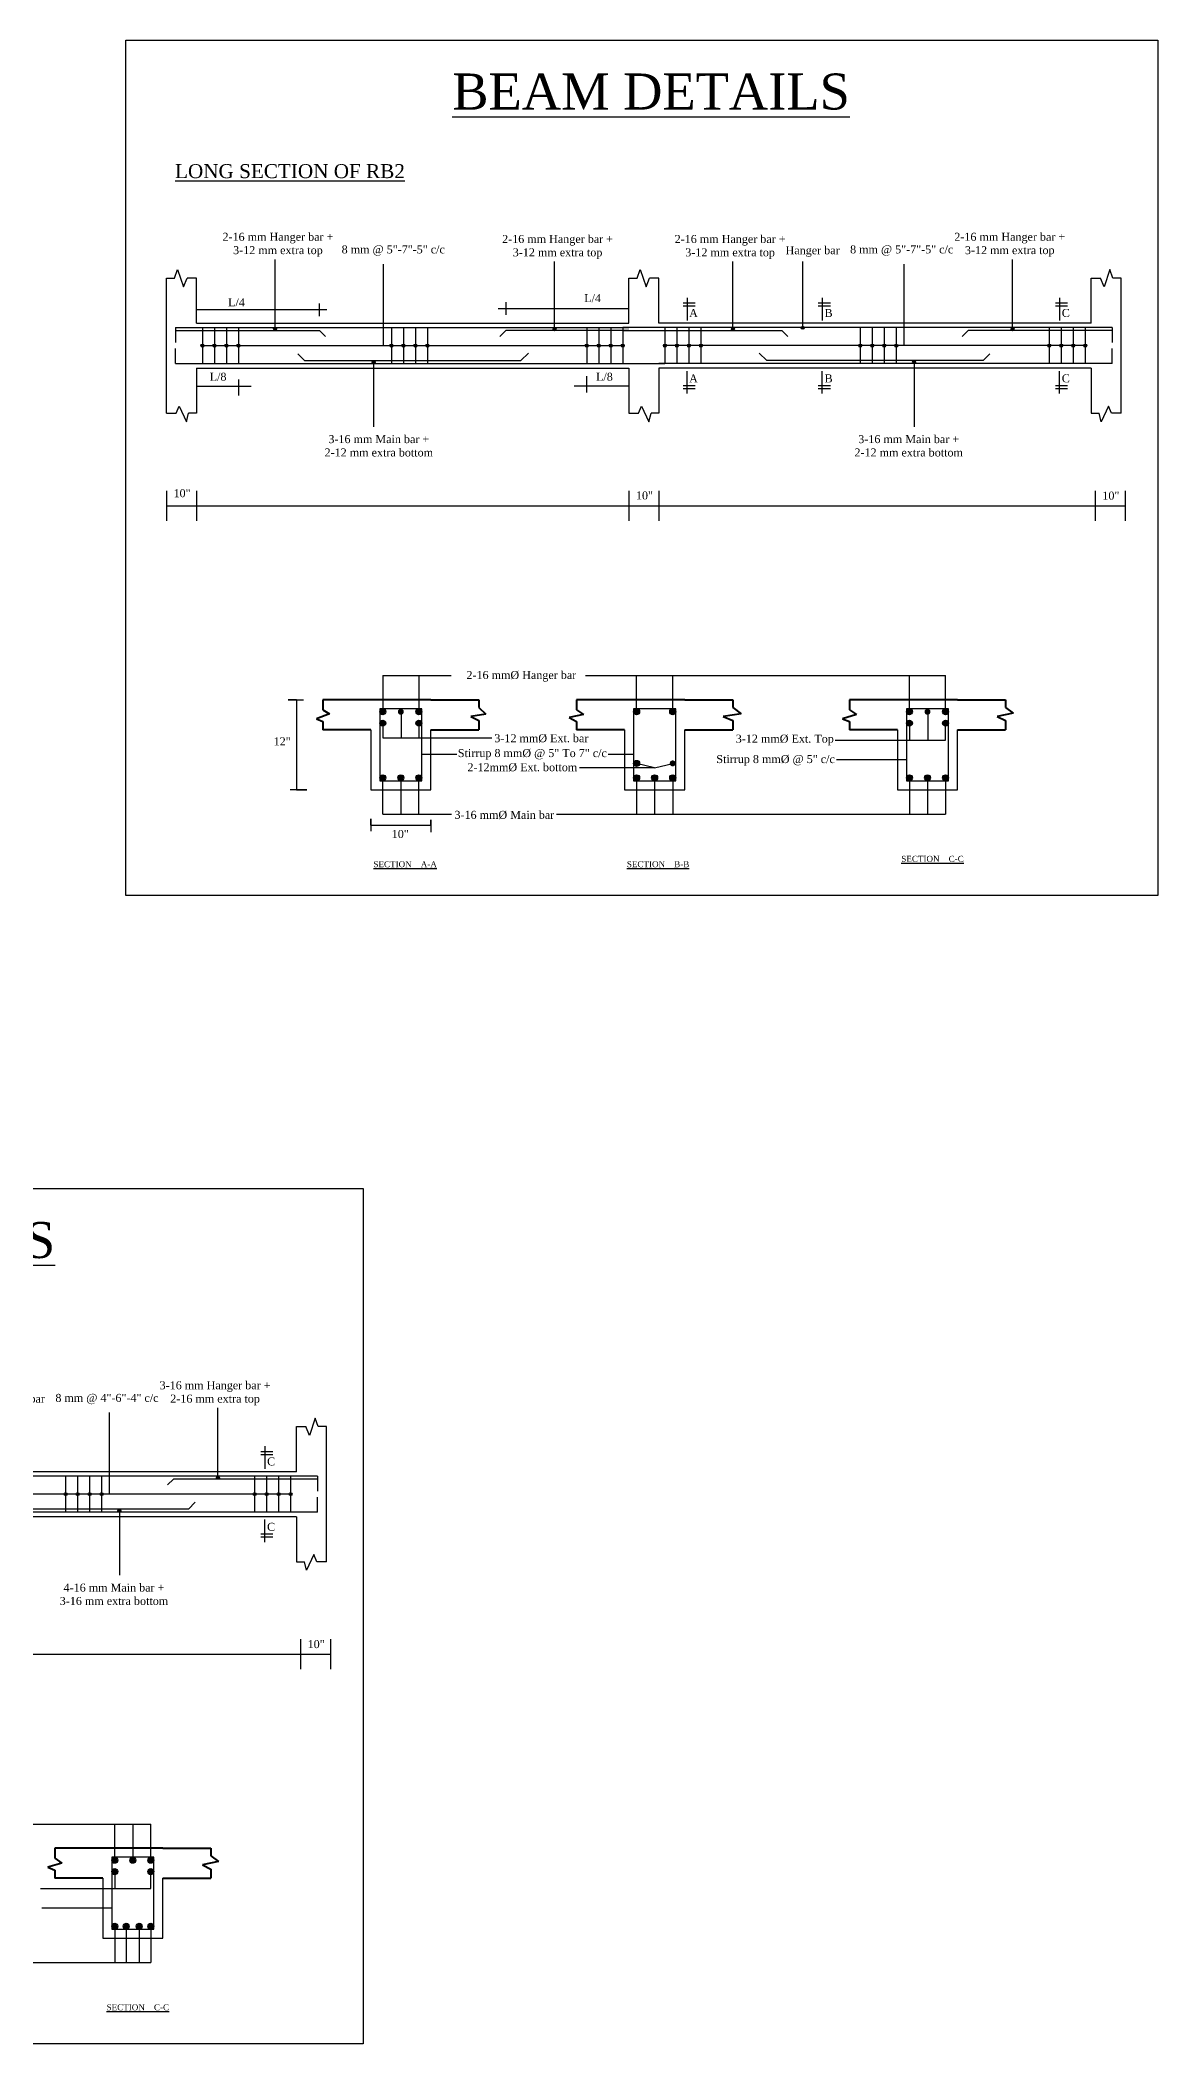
# Model space of a CAD drawing. Header units: inches. Extents: x -5597760 to 21122418, y -37133 to 23298423.
# Drawn here: x 7587 to 8145, y -22471 to -21470 of the extents above; entities that cross this region are included whole.
import ezdxf

# ---------------------------------------------------------------- set-up
doc = ezdxf.new("R2010")
doc.units = ezdxf.units.IN
doc.header["$MEASUREMENT"] = 0
doc.styles.add('RS6', font='times.ttf')
doc.styles.get("Standard").update_dxf_attribs({"font": 'times.ttf', "height": 8})

msp = doc.modelspace()

# ---------------------------------------------------------------- hatches: boundary and pattern name
h = msp.add_hatch(color=256)
h.dxf.hatch_style = 1
h.paths.add_polyline_path([(7668.4, -21622.6, 1), (7666.9, -21622.6, 1)])
h = msp.add_hatch(color=256)
h.dxf.hatch_style = 1
h.paths.add_polyline_path([(7674.4, -21622.6, 1), (7672.9, -21622.6, 1)])
h = msp.add_hatch(color=256)
h.dxf.hatch_style = 1
h.paths.add_polyline_path([(7680.4, -21622.6, 1), (7678.9, -21622.6, 1)])
h = msp.add_hatch(color=256)
h.dxf.hatch_style = 1
h.paths.add_polyline_path([(7686.4, -21622.6, 1), (7684.9, -21622.6, 1)])
h = msp.add_hatch(color=256)
h.dxf.hatch_style = 1
h.paths.add_polyline_path([(7704.7, -21614.3, 1), (7703.2, -21614.3, 1)])
h = msp.add_hatch(color=256)
h.dxf.hatch_style = 1
h.paths.add_polyline_path([(7762.8, -21622.6, 1), (7761.3, -21622.6, 1)])
h = msp.add_hatch(color=256)
h.dxf.hatch_style = 1
h.paths.add_polyline_path([(7768.8, -21622.6, 1), (7767.3, -21622.6, 1)])
h = msp.add_hatch(color=256)
h.dxf.hatch_style = 1
h.paths.add_polyline_path([(7774.8, -21622.6, 1), (7773.3, -21622.6, 1)])
h = msp.add_hatch(color=256)
h.dxf.hatch_style = 1
h.paths.add_polyline_path([(7780.8, -21622.6, 1), (7779.3, -21622.6, 1)])
h = msp.add_hatch(color=256)
h.dxf.hatch_style = 1
h.paths.add_polyline_path([(7844.4, -21614.4, 1), (7842.9, -21614.4, 1)])
h = msp.add_hatch(color=256)
h.dxf.hatch_style = 1
h.paths.add_polyline_path([(7860.4, -21622.6, 1), (7858.9, -21622.6, 1)])
h = msp.add_hatch(color=256)
h.dxf.hatch_style = 1
h.paths.add_polyline_path([(7866.4, -21622.6, 1), (7864.9, -21622.6, 1)])
h = msp.add_hatch(color=256)
h.dxf.hatch_style = 1
h.paths.add_polyline_path([(7872.4, -21622.6, 1), (7870.9, -21622.6, 1)])
h = msp.add_hatch(color=256)
h.dxf.hatch_style = 1
h.paths.add_polyline_path([(7878.4, -21622.6, 1), (7876.9, -21622.6, 1)])
h = msp.add_hatch(color=256)
h.dxf.hatch_style = 1
h.paths.add_polyline_path([(7899.4, -21622.6, 1), (7897.9, -21622.6, 1)])
h = msp.add_hatch(color=256)
h.dxf.hatch_style = 1
h.paths.add_polyline_path([(7905.4, -21622.6, 1), (7903.9, -21622.6, 1)])
h = msp.add_hatch(color=256)
h.dxf.hatch_style = 1
h.paths.add_polyline_path([(7911.4, -21622.6, 1), (7909.9, -21622.6, 1)])
h = msp.add_hatch(color=256)
h.dxf.hatch_style = 1
h.paths.add_polyline_path([(7917.4, -21622.6, 1), (7915.9, -21622.6, 1)])
h = msp.add_hatch(color=256)
h.dxf.hatch_style = 1
h.paths.add_polyline_path([(7933.5, -21614.4, 1), (7932, -21614.4, 1)])
h = msp.add_hatch(color=256)
h.dxf.hatch_style = 1
h.paths.add_polyline_path([(7968.3, -21613.7, 1), (7966.8, -21613.7, 1)])
h = msp.add_hatch(color=256)
h.dxf.hatch_style = 1
h.paths.add_polyline_path([(7997, -21622.6, 1), (7995.5, -21622.6, 1)])
h = msp.add_hatch(color=256)
h.dxf.hatch_style = 1
h.paths.add_polyline_path([(8003, -21622.6, 1), (8001.5, -21622.6, 1)])
h = msp.add_hatch(color=256)
h.dxf.hatch_style = 1
h.paths.add_polyline_path([(8009, -21622.6, 1), (8007.5, -21622.6, 1)])
h = msp.add_hatch(color=256)
h.dxf.hatch_style = 1
h.paths.add_polyline_path([(8015, -21622.6, 1), (8013.5, -21622.6, 1)])
h = msp.add_hatch(color=256)
h.dxf.hatch_style = 1
h.paths.add_polyline_path([(8073.1, -21614.4, 1), (8071.6, -21614.4, 1)])
h = msp.add_hatch(color=256)
h.dxf.hatch_style = 1
h.paths.add_polyline_path([(8091.4, -21622.6, 1), (8089.9, -21622.6, 1)])
h = msp.add_hatch(color=256)
h.dxf.hatch_style = 1
h.paths.add_polyline_path([(8097.4, -21622.6, 1), (8095.9, -21622.6, 1)])
h = msp.add_hatch(color=256)
h.dxf.hatch_style = 1
h.paths.add_polyline_path([(8103.4, -21622.6, 1), (8101.9, -21622.6, 1)])
h = msp.add_hatch(color=256)
h.dxf.hatch_style = 1
h.paths.add_polyline_path([(8109.4, -21622.6, 1), (8107.9, -21622.6, 1)])
h = msp.add_hatch(color=256)
h.dxf.hatch_style = 1
h.paths.add_polyline_path([(7753.9, -21630.9, 1), (7752.4, -21630.9, 1)])
h = msp.add_hatch(color=256)
h.dxf.hatch_style = 1
h.paths.add_polyline_path([(8023.9, -21630.9, 1), (8022.4, -21630.9, 1)])
h = msp.add_hatch(color=1)
h.dxf.hatch_style = 1
h.paths.add_polyline_path([(7759.3, -21805.6, 1), (7756.3, -21805.6, 1)])
h = msp.add_hatch(color=1)
h.dxf.hatch_style = 1
h.paths.add_polyline_path([(7759.3, -21811.3, 1), (7756.3, -21811.3, 1)])
h = msp.add_hatch(color=1)
h.dxf.hatch_style = 1
h.paths.add_polyline_path([(7768.3, -21805.6, 1), (7765.3, -21805.6, 1)])
h = msp.add_hatch(color=1)
h.dxf.hatch_style = 1
h.paths.add_polyline_path([(7777.3, -21805.6, 1), (7774.3, -21805.6, 1)])
h = msp.add_hatch(color=1)
h.dxf.hatch_style = 1
h.paths.add_polyline_path([(7777.3, -21811.3, 1), (7774.3, -21811.3, 1)])
h = msp.add_hatch(color=1)
h.dxf.hatch_style = 1
h.paths.add_polyline_path([(7886.1, -21805.6, 1), (7883.1, -21805.6, 1)])
h = msp.add_hatch(color=1)
h.dxf.hatch_style = 1
h.paths.add_polyline_path([(7904.1, -21805.6, 1), (7901.1, -21805.6, 1)])
h = msp.add_hatch(color=1)
h.dxf.hatch_style = 1
h.paths.add_polyline_path([(8022.4, -21805.6, 1), (8019.4, -21805.6, 1)])
h = msp.add_hatch(color=1)
h.dxf.hatch_style = 1
h.paths.add_polyline_path([(8022.4, -21811.3, 1), (8019.4, -21811.3, 1)])
h = msp.add_hatch(color=1)
h.dxf.hatch_style = 1
h.paths.add_polyline_path([(8031.4, -21805.6, 1), (8028.4, -21805.6, 1)])
h = msp.add_hatch(color=1)
h.dxf.hatch_style = 1
h.paths.add_polyline_path([(8040.4, -21805.6, 1), (8037.4, -21805.6, 1)])
h = msp.add_hatch(color=1)
h.dxf.hatch_style = 1
h.paths.add_polyline_path([(8040.4, -21811.3, 1), (8037.4, -21811.3, 1)])
h = msp.add_hatch(color=1)
h.dxf.hatch_style = 1
h.paths.add_polyline_path([(7886.1, -21831.4, 1), (7883.1, -21831.4, 1)])
h = msp.add_hatch(color=1)
h.dxf.hatch_style = 1
h.paths.add_polyline_path([(7904.1, -21831.4, 1), (7901.1, -21831.4, 1)])
h = msp.add_hatch(color=1)
h.dxf.hatch_style = 1
h.paths.add_polyline_path([(7759.3, -21838.6, 1), (7756.3, -21838.6, 1)])
h = msp.add_hatch(color=1)
h.dxf.hatch_style = 1
h.paths.add_polyline_path([(7768.3, -21838.6, 1), (7765.3, -21838.6, 1)])
h = msp.add_hatch(color=1)
h.dxf.hatch_style = 1
h.paths.add_polyline_path([(7777.3, -21838.6, 1), (7774.3, -21838.6, 1)])
h = msp.add_hatch(color=1)
h.dxf.hatch_style = 1
h.paths.add_polyline_path([(7886.1, -21838.6, 1), (7883.1, -21838.6, 1)])
h = msp.add_hatch(color=1)
h.dxf.hatch_style = 1
h.paths.add_polyline_path([(7895.1, -21838.6, 1), (7892.1, -21838.6, 1)])
h = msp.add_hatch(color=1)
h.dxf.hatch_style = 1
h.paths.add_polyline_path([(7904.1, -21838.6, 1), (7901.1, -21838.6, 1)])
h = msp.add_hatch(color=1)
h.dxf.hatch_style = 1
h.paths.add_polyline_path([(8022.4, -21838.6, 1), (8019.4, -21838.6, 1)])
h = msp.add_hatch(color=1)
h.dxf.hatch_style = 1
h.paths.add_polyline_path([(8031.4, -21838.6, 1), (8028.4, -21838.6, 1)])
h = msp.add_hatch(color=1)
h.dxf.hatch_style = 1
h.paths.add_polyline_path([(8040.4, -21838.6, 1), (8037.4, -21838.6, 1)])
h = msp.add_hatch(color=256)
h.dxf.hatch_style = 1
h.paths.add_polyline_path([(7676.1, -22188.4, 1), (7674.6, -22188.4, 1)])
h = msp.add_hatch(color=256)
h.dxf.hatch_style = 1
h.paths.add_polyline_path([(7600, -22196.6, 1), (7598.5, -22196.6, 1)])
h = msp.add_hatch(color=256)
h.dxf.hatch_style = 1
h.paths.add_polyline_path([(7606, -22196.6, 1), (7604.5, -22196.6, 1)])
h = msp.add_hatch(color=256)
h.dxf.hatch_style = 1
h.paths.add_polyline_path([(7612, -22196.6, 1), (7610.5, -22196.6, 1)])
h = msp.add_hatch(color=256)
h.dxf.hatch_style = 1
h.paths.add_polyline_path([(7618, -22196.6, 1), (7616.5, -22196.6, 1)])
h = msp.add_hatch(color=256)
h.dxf.hatch_style = 1
h.paths.add_polyline_path([(7694.4, -22196.6, 1), (7692.9, -22196.6, 1)])
h = msp.add_hatch(color=256)
h.dxf.hatch_style = 1
h.paths.add_polyline_path([(7700.4, -22196.6, 1), (7698.9, -22196.6, 1)])
h = msp.add_hatch(color=256)
h.dxf.hatch_style = 1
h.paths.add_polyline_path([(7706.4, -22196.6, 1), (7704.9, -22196.6, 1)])
h = msp.add_hatch(color=256)
h.dxf.hatch_style = 1
h.paths.add_polyline_path([(7712.4, -22196.6, 1), (7710.9, -22196.6, 1)])
h = msp.add_hatch(color=256)
h.dxf.hatch_style = 1
h.paths.add_polyline_path([(7626.9, -22204.9, 1), (7625.4, -22204.9, 1)])
h = msp.add_hatch(color=1)
h.dxf.hatch_style = 1
h.paths.add_polyline_path([(7625.4, -22379.6, 1), (7622.4, -22379.6, 1)])
h = msp.add_hatch(color=1)
h.dxf.hatch_style = 1
h.paths.add_polyline_path([(7634.4, -22379.6, 1), (7631.4, -22379.6, 1)])
h = msp.add_hatch(color=1)
h.dxf.hatch_style = 1
h.paths.add_polyline_path([(7643.4, -22379.6, 1), (7640.4, -22379.6, 1)])
h = msp.add_hatch(color=1)
h.dxf.hatch_style = 1
h.paths.add_polyline_path([(7625.4, -22385.3, 1), (7622.4, -22385.3, 1)])
h = msp.add_hatch(color=1)
h.dxf.hatch_style = 1
h.paths.add_polyline_path([(7643.4, -22385.3, 1), (7640.4, -22385.3, 1)])
h = msp.add_hatch(color=1)
h.dxf.hatch_style = 1
h.paths.add_polyline_path([(7625.4, -22412.6, 1), (7622.4, -22412.6, 1)])
h = msp.add_hatch(color=1)
h.dxf.hatch_style = 1
h.paths.add_polyline_path([(7631.1, -22412.6, 1), (7628.1, -22412.6, 1)])
h = msp.add_hatch(color=1)
h.dxf.hatch_style = 1
h.paths.add_polyline_path([(7637.6, -22412.6, 1), (7634.6, -22412.6, 1)])
h = msp.add_hatch(color=1)
h.dxf.hatch_style = 1
h.paths.add_polyline_path([(7643.4, -22412.6, 1), (7640.4, -22412.6, 1)])

# ---------------------------------------------------------------- linework, layer by layer
at = {"color": 5}
for p, q in [((7704, -21615.1), (7704, -21579.5)), ((7758.1, -21622.6), (7758.1, -21581.9)), ((7843.6, -21615.1), (7843.6, -21580.6)), ((7932.7, -21615.1), (7932.7, -21580.6)), ((7967.6, -21613.6), (7967.6, -21580.6)), ((8018.2, -21622.6), (8018.2, -21581.9)), ((8072.4, -21615.1), (8072.4, -21579.5)), ((7649.7, -21656.4), (7649.7, -21588.9)), ((7649.7, -21588.9), (7653.8, -21588.9)), ((7653.8, -21588.9), (7655.3, -21584.6)), ((7655.3, -21584.6), (7658.3, -21593.3)), ((7658.3, -21593.3), (7660.1, -21588.9)), ((7664.7, -21588.9), (7660.1, -21588.9)), ((7664.7, -21611.4), (7664.7, -21588.9)), ((7880.7, -21611.4), (7880.7, -21588.9)), ((7880.7, -21588.9), (7884.8, -21588.9)), ((7884.8, -21588.9), (7886.3, -21584.6)), ((7886.3, -21584.6), (7889.3, -21593.3)), ((7889.3, -21593.3), (7891.1, -21588.9)), ((7895.7, -21588.9), (7891.1, -21588.9)), ((7895.7, -21611.4), (7895.7, -21588.9)), ((8111.7, -21611.4), (8111.7, -21588.9)), ((8111.7, -21588.9), (8116.3, -21588.9)), ((8118.1, -21593.3), (8116.3, -21588.9)), ((8121, -21584.6), (8118.1, -21593.3)), ((8122.5, -21588.9), (8121, -21584.6)), ((8126.7, -21588.9), (8122.5, -21588.9)), ((8126.7, -21656.4), (8126.7, -21588.9)), ((7726.2, -21607.9), (7726.2, -21601.6)), ((7819.2, -21600.9), (7819.2, -21607.3)), ((7907.8, -21601.3), (7913.9, -21601.3)), ((7909.8, -21598.7), (7909.8, -21610)), ((7975.3, -21601.3), (7981.4, -21601.3)), ((7977.3, -21598.7), (7977.3, -21610)), ((8093.8, -21601.3), (8099.9, -21601.3)), ((8095.8, -21598.7), (8095.8, -21610)), ((7664.7, -21604.5), (7729.8, -21604.5)), ((7664.7, -21611.4), (7880.7, -21611.4)), ((7880.7, -21604.3), (7815.5, -21604.3)), ((8111.7, -21611.4), (7895.7, -21611.4)), ((7907.8, -21602.8), (7913.9, -21602.8)), ((7975.3, -21602.8), (7981.4, -21602.8)), ((8093.8, -21602.8), (8099.9, -21602.8)), ((7667.7, -21622.6), (7877.7, -21622.6)), ((7753.2, -21630.1), (7753.2, -21663.2)), ((8108.7, -21622.6), (7898.7, -21622.6)), ((8023.2, -21630.1), (8023.2, -21663.2)), ((7664.7, -21633.9), (7880.7, -21633.9)), ((7664.7, -21633.9), (7664.7, -21656.4)), ((7685.7, -21639.5), (7685.7, -21647.6)), ((7859.7, -21646.1), (7859.7, -21637.9)), ((7880.7, -21633.9), (7880.7, -21656.4)), ((8111.7, -21633.9), (7895.7, -21633.9)), ((7895.7, -21633.9), (7895.7, -21656.4)), ((7909.8, -21646.6), (7909.8, -21635.3)), ((7977.3, -21646.6), (7977.3, -21635.3)), ((8095.8, -21646.6), (8095.8, -21635.3)), ((8111.7, -21633.9), (8111.7, -21656.4)), ((7664.7, -21642.8), (7692, -21642.8)), ((7880.7, -21642.8), (7853.4, -21642.8)), ((7907.8, -21642.5), (7913.9, -21642.5)), ((7907.8, -21644), (7913.9, -21644)), ((7975.3, -21642.5), (7981.4, -21642.5)), ((7975.3, -21644), (7981.4, -21644)), ((8093.8, -21642.5), (8099.9, -21642.5)), ((8093.8, -21644), (8099.9, -21644)), ((7649.7, -21656.4), (7654.5, -21656.4)), ((7654.5, -21656.4), (7656.1, -21652.8)), ((7656.1, -21652.8), (7659.7, -21660.7)), ((7659.7, -21660.7), (7660.8, -21656.4)), ((7664.7, -21656.4), (7660.8, -21656.4)), ((7880.7, -21656.4), (7885.5, -21656.4)), ((7885.5, -21656.4), (7887.1, -21652.8)), ((7887.1, -21652.8), (7890.7, -21660.7)), ((7890.7, -21660.7), (7891.8, -21656.4)), ((7895.7, -21656.4), (7891.8, -21656.4)), ((8111.7, -21656.4), (8115.6, -21656.4)), ((8116.7, -21660.7), (8115.6, -21656.4)), ((8120.3, -21652.8), (8116.7, -21660.7)), ((8121.8, -21656.4), (8120.3, -21652.8)), ((8126.7, -21656.4), (8121.8, -21656.4)), ((7649.7, -21695.1), (7649.7, -21710.1)), ((7664.7, -21695.1), (7664.7, -21710.1)), ((7880.7, -21695.1), (7880.7, -21710.1)), ((7895.7, -21695.1), (7895.7, -21710.1)), ((8113.6, -21695.1), (8113.6, -21710.1)), ((8128.6, -21695.1), (8128.6, -21710.1)), ((7649.7, -21702.6), (8128.6, -21702.6)), ((7757.8, -21787.5), (7757.8, -21805.6)), ((7757.8, -21787.5), (7775.8, -21787.5)), ((7775.8, -21787.5), (7775.8, -21805.6)), ((7775.8, -21787.5), (7792, -21787.5)), ((7859, -21787.5), (8038.9, -21787.5)), ((7884.6, -21805.6), (7884.6, -21787.5)), ((7902.6, -21805.6), (7902.6, -21787.5)), ((8020.9, -21805.6), (8020.9, -21787.5)), ((8038.9, -21805.6), (8038.9, -21787.5)), ((7714.6, -21799.6), (7710.6, -21799.6)), ((7710.6, -21799.6), (7718.1, -21799.6)), ((7714.6, -21799.6), (7714.6, -21844.6)), ((7767, -21805.6), (7767, -21818.7)), ((7775.8, -21811.3), (7775.8, -21818.7)), ((8020.9, -21811.3), (8020.9, -21819.8)), ((8030, -21805.6), (8030, -21819.8)), ((7757.8, -21818.7), (7812.2, -21818.7)), ((7983.8, -21819.8), (8038.9, -21819.8)), ((7777.3, -21826.8), (7794.8, -21826.8)), ((7870.4, -21826.8), (7883.1, -21826.8)), ((7893.6, -21833.6), (7884.6, -21831.4)), ((7893.6, -21833.6), (7902.6, -21831.4)), ((8019.4, -21829.6), (7984.4, -21829.6)), ((7757.8, -21856.7), (7757.8, -21838.6)), ((7766.8, -21838.6), (7766.8, -21856.7)), ((7775.8, -21856.7), (7775.8, -21838.6)), ((7893.6, -21833.6), (7856, -21833.6)), ((7884.6, -21838.6), (7884.6, -21856.7)), ((7893.6, -21838.6), (7893.6, -21856.7)), ((7902.6, -21838.6), (7902.6, -21856.7)), ((8020.9, -21838.6), (8020.9, -21856.7)), ((8029.9, -21838.6), (8029.9, -21856.7)), ((8038.9, -21838.6), (8038.9, -21856.7)), ((7719.8, -21844.6), (7711.5, -21844.6)), ((7714.6, -21844.6), (7719.8, -21844.6)), ((7751.8, -21862.2), (7751.8, -21859.1)), ((7751.8, -21859.1), (7751.8, -21865.2)), ((7751.8, -21862.2), (7781.8, -21862.2)), ((7757.8, -21856.7), (7775.8, -21856.7)), ((7775.8, -21856.7), (7792.1, -21856.7)), ((7781.8, -21862.2), (7781.8, -21859.6)), ((7781.8, -21859.6), (7781.8, -21865.7)), ((7844.5, -21856.7), (8038.9, -21856.7)), ((7621.2, -22196.6), (7621.2, -22155.9)), ((7675.4, -22189.1), (7675.4, -22153.5)), ((7714.7, -22185.4), (7714.7, -22162.9)), ((7714.7, -22162.9), (7719.3, -22162.9)), ((7721.1, -22167.3), (7719.3, -22162.9)), ((7724, -22158.6), (7721.1, -22167.3)), ((7725.5, -22162.9), (7724, -22158.6)), ((7729.7, -22162.9), (7725.5, -22162.9)), ((7729.7, -22230.4), (7729.7, -22162.9)), ((7698.8, -22172.7), (7698.8, -22184)), ((7696.8, -22175.3), (7702.9, -22175.3)), ((7696.8, -22176.8), (7702.9, -22176.8)), ((7714.7, -22185.4), (7498.7, -22185.4)), ((7711.7, -22196.6), (7501.7, -22196.6)), ((7714.7, -22207.9), (7498.7, -22207.9)), ((7626.2, -22204.1), (7626.2, -22237.2)), ((7698.8, -22220.6), (7698.8, -22209.3)), ((7714.7, -22207.9), (7714.7, -22230.4)), ((7696.8, -22216.5), (7702.9, -22216.5)), ((7696.8, -22218), (7702.9, -22218)), ((7714.7, -22230.4), (7718.6, -22230.4)), ((7719.7, -22234.7), (7718.6, -22230.4)), ((7723.3, -22226.8), (7719.7, -22234.7)), ((7724.8, -22230.4), (7723.3, -22226.8)), ((7729.7, -22230.4), (7724.8, -22230.4)), ((7716.6, -22269.1), (7716.6, -22284.1)), ((7731.6, -22269.1), (7731.6, -22284.1)), ((7252.7, -22276.6), (7731.6, -22276.6)), ((7462, -22361.5), (7641.9, -22361.5)), ((7623.9, -22379.6), (7623.9, -22361.5)), ((7632.9, -22361.5), (7632.9, -22379.6)), ((7641.9, -22379.6), (7641.9, -22361.5)), ((7623.9, -22385.3), (7623.9, -22393.8)), ((7586.8, -22393.8), (7641.9, -22393.8)), ((7622.4, -22403.6), (7587.4, -22403.6)), ((7623.9, -22412.6), (7623.9, -22430.7)), ((7629.6, -22412.6), (7629.6, -22430.7)), ((7636.1, -22412.6), (7636.1, -22430.7)), ((7641.9, -22412.6), (7641.9, -22430.7)), ((7447.5, -22430.7), (7641.9, -22430.7))]:
    msp.add_line(p, q, dxfattribs=at)
at = {"color": 1}
for p, q in [((7654.2, -21613.6), (7880.7, -21613.6)), ((7654.2, -21613.6), (7654.2, -21621.1)), ((7654.2, -21615.1), (7718.7, -21615.1)), ((7667.7, -21613.6), (7667.7, -21631.6)), ((7673.7, -21613.6), (7673.7, -21631.6)), ((7679.7, -21613.6), (7679.7, -21631.6)), ((7685.7, -21613.6), (7685.7, -21631.6)), ((7718.7, -21615.1), (7726.2, -21615.1)), ((7726.2, -21615.1), (7729.1, -21618)), ((7762.1, -21613.6), (7762.1, -21631.6)), ((7768.1, -21613.6), (7768.1, -21631.6)), ((7774.1, -21613.6), (7774.1, -21631.6)), ((7780.1, -21613.6), (7780.1, -21631.6)), ((7819.2, -21615.1), (7816.3, -21618)), ((7826.7, -21615.1), (7819.2, -21615.1)), ((7880.7, -21615.1), (7826.7, -21615.1)), ((7859.7, -21613.6), (7859.7, -21631.6)), ((7865.7, -21613.6), (7865.7, -21631.6)), ((7871.7, -21613.6), (7871.7, -21631.6)), ((7877.7, -21613.6), (7877.7, -21631.6)), ((8122.2, -21613.6), (7877.7, -21613.6)), ((7877.7, -21615.1), (7949.7, -21615.1)), ((7898.7, -21613.6), (7898.7, -21631.6)), ((7904.7, -21613.6), (7904.7, -21631.6)), ((7910.7, -21613.6), (7910.7, -21631.6)), ((7916.7, -21613.6), (7916.7, -21631.6)), ((7949.7, -21615.1), (7957.2, -21615.1)), ((7957.2, -21615.1), (7960.1, -21618)), ((7996.3, -21613.6), (7996.3, -21631.6)), ((8002.3, -21613.6), (8002.3, -21631.6)), ((8008.3, -21613.6), (8008.3, -21631.6)), ((8014.3, -21613.6), (8014.3, -21631.6)), ((8050.2, -21615.1), (8047.3, -21618)), ((8057.7, -21615.1), (8050.2, -21615.1)), ((8122.2, -21615.1), (8057.7, -21615.1)), ((8090.7, -21613.6), (8090.7, -21631.6)), ((8096.7, -21613.6), (8096.7, -21631.6)), ((8102.7, -21613.6), (8102.7, -21631.6)), ((8108.7, -21613.6), (8108.7, -21631.6)), ((8122.2, -21613.6), (8122.2, -21621.1)), ((7654.2, -21631.6), (7654.2, -21624.1)), ((7654.2, -21631.6), (7898.7, -21631.6)), ((7718.7, -21630.1), (7715.3, -21626.7)), ((7718.7, -21630.1), (7826.7, -21630.1)), ((7826.7, -21630.1), (7830.6, -21626.3)), ((8122.2, -21631.6), (7895.7, -21631.6)), ((7949.7, -21630.1), (7945.8, -21626.3)), ((8057.7, -21630.1), (7949.7, -21630.1)), ((8057.7, -21630.1), (8061.1, -21626.7)), ((8122.2, -21631.6), (8122.2, -21624.1)), ((7725.2, -22187.6), (7480.7, -22187.6)), ((7599.3, -22187.6), (7599.3, -22205.6)), ((7605.3, -22187.6), (7605.3, -22205.6)), ((7611.3, -22187.6), (7611.3, -22205.6)), ((7617.3, -22187.6), (7617.3, -22205.6)), ((7653.2, -22189.1), (7650.3, -22192)), ((7660.7, -22189.1), (7653.2, -22189.1)), ((7725.2, -22189.1), (7660.7, -22189.1)), ((7693.7, -22187.6), (7693.7, -22205.6)), ((7699.7, -22187.6), (7699.7, -22205.6)), ((7705.7, -22187.6), (7705.7, -22205.6)), ((7711.7, -22187.6), (7711.7, -22205.6)), ((7725.2, -22187.6), (7725.2, -22195.1)), ((7660.7, -22204.1), (7664.1, -22200.7)), ((7725.2, -22205.6), (7725.2, -22198.1)), ((7725.2, -22205.6), (7498.7, -22205.6)), ((7660.7, -22204.1), (7552.7, -22204.1))]:
    msp.add_line(p, q, dxfattribs=at)
at = {"color": 5, "lineweight": 40}
for p, q in [((7781.8, -21799.6), (7727.8, -21799.6)), ((7727.8, -21799.6), (7727.8, -21804.6)), ((7781.8, -21799.6), (7805.8, -21799.6)), ((7805.8, -21799.6), (7805.8, -21803.4)), ((7908.6, -21799.6), (7854.6, -21799.6)), ((7854.6, -21799.6), (7854.6, -21804.6)), ((7908.6, -21799.6), (7932.6, -21799.6)), ((7932.6, -21799.6), (7932.6, -21803.4)), ((8044.9, -21799.6), (7990.9, -21799.6)), ((7990.9, -21799.6), (7990.9, -21804.6)), ((8044.9, -21799.6), (8068.9, -21799.6)), ((8068.9, -21799.6), (8068.9, -21803.4)), ((7731.1, -21806.6), (7724.6, -21809.1)), ((7724.6, -21809.1), (7727.8, -21810.5)), ((7727.8, -21804.6), (7731.1, -21806.6)), ((7727.8, -21810.5), (7727.8, -21814.6)), ((7809.3, -21806.8), (7801.8, -21807.9)), ((7801.8, -21807.9), (7805.8, -21810)), ((7805.8, -21803.4), (7809.3, -21806.8)), ((7805.8, -21810), (7805.8, -21814.6)), ((7858, -21807), (7850.9, -21808.5)), ((7850.9, -21808.5), (7854.6, -21810.5)), ((7854.6, -21804.6), (7858, -21807)), ((7854.6, -21810.5), (7854.6, -21814.6)), ((7936.8, -21806.7), (7927.9, -21808)), ((7927.9, -21808), (7932.6, -21810)), ((7932.6, -21803.4), (7936.8, -21806.7)), ((7932.6, -21810), (7932.6, -21814.6)), ((7994.4, -21807), (7987.4, -21809.1)), ((7987.4, -21809.1), (7990.9, -21810.5)), ((7990.9, -21804.6), (7994.4, -21807)), ((7990.9, -21810.5), (7990.9, -21814.6)), ((8072.7, -21806.3), (8064.7, -21807.9)), ((8064.7, -21807.9), (8068.9, -21810)), ((8068.9, -21803.4), (8072.7, -21806.3)), ((8068.9, -21810), (8068.9, -21814.6)), ((7751.8, -21814.6), (7727.8, -21814.6)), ((7781.8, -21814.6), (7805.8, -21814.6)), ((7878.6, -21814.6), (7854.6, -21814.6)), ((7908.6, -21814.6), (7932.6, -21814.6)), ((8014.9, -21814.6), (7990.9, -21814.6)), ((8044.9, -21814.6), (8068.9, -21814.6)), ((7597.4, -22381), (7590.4, -22383.1)), ((7590.4, -22383.1), (7593.9, -22384.5)), ((7647.9, -22373.6), (7593.9, -22373.6)), ((7593.9, -22373.6), (7593.9, -22378.6)), ((7593.9, -22378.6), (7597.4, -22381)), ((7647.9, -22373.6), (7671.9, -22373.6)), ((7675.7, -22380.3), (7667.7, -22381.9)), ((7667.7, -22381.9), (7671.9, -22384)), ((7671.9, -22373.6), (7671.9, -22377.4)), ((7671.9, -22377.4), (7675.7, -22380.3)), ((7593.9, -22384.5), (7593.9, -22388.6)), ((7617.9, -22388.6), (7593.9, -22388.6)), ((7647.9, -22388.6), (7671.9, -22388.6)), ((7671.9, -22384), (7671.9, -22388.6))]:
    msp.add_line(p, q, dxfattribs=at)
for p, q in [((7757.8, -21811.3), (7757.8, -21818.7)), ((8038.9, -21819.8), (8038.9, -21811.3)), ((7641.9, -22393.8), (7641.9, -22385.3))]:
    msp.add_line(p, q)
for points in [[(7629.5, -21469.9), (8145, -21469.9), (8145, -21897.4), (7629.5, -21897.4)], [(7232.5, -22043.9), (7748, -22043.9), (7748, -22471.4), (7232.5, -22471.4)]]:
    msp.add_lwpolyline(points, close=True)
at = {"color": 1}
for points in [[(7756.3, -21840.1), (7777.3, -21840.1), (7777.3, -21804.1), (7756.3, -21804.1)], [(7883.1, -21840.1), (7904.1, -21840.1), (7904.1, -21804.1), (7883.1, -21804.1)], [(8019.4, -21840.1), (8040.4, -21840.1), (8040.4, -21804.1), (8019.4, -21804.1)], [(7622.4, -22414.1), (7643.4, -22414.1), (7643.4, -22378.1), (7622.4, -22378.1)]]:
    msp.add_lwpolyline(points, close=True, dxfattribs=at)
at = {"color": 5}
for points in [[(7751.8, -21814.6), (7751.8, -21844.6), (7781.8, -21844.6), (7781.8, -21814.6)], [(7878.6, -21814.6), (7878.6, -21844.6), (7908.6, -21844.6), (7908.6, -21814.6)], [(8014.9, -21814.6), (8014.9, -21844.6), (8044.9, -21844.6), (8044.9, -21814.6)], [(7617.9, -22388.6), (7617.9, -22418.6), (7647.9, -22418.6), (7647.9, -22388.6)]]:
    msp.add_lwpolyline(points, dxfattribs=at)
for centre in [(7667.7, -21622.6), (7673.7, -21622.6), (7679.7, -21622.6), (7685.7, -21622.6), (7704, -21614.3), (7762.1, -21622.6), (7768.1, -21622.6), (7774.1, -21622.6), (7780.1, -21622.6), (7843.6, -21614.4), (7859.7, -21622.6), (7865.7, -21622.6), (7871.7, -21622.6), (7877.7, -21622.6), (7898.7, -21622.6), (7904.7, -21622.6), (7910.7, -21622.6), (7916.7, -21622.6), (7932.7, -21614.4), (7967.6, -21613.7), (7996.3, -21622.6), (8002.3, -21622.6), (8008.3, -21622.6), (8014.3, -21622.6), (8072.4, -21614.4), (8090.7, -21622.6), (8096.7, -21622.6), (8102.7, -21622.6), (8108.7, -21622.6), (7753.2, -21630.9), (8023.2, -21630.9), (7675.4, -22188.4), (7599.3, -22196.6), (7605.3, -22196.6), (7611.3, -22196.6), (7617.3, -22196.6), (7693.7, -22196.6), (7699.7, -22196.6), (7705.7, -22196.6), (7711.7, -22196.6), (7626.2, -22204.9)]:
    msp.add_circle(centre, 0.75)
at = {"color": 1}
for centre in [(7757.8, -21805.6), (7757.8, -21811.3), (7775.8, -21805.6), (7775.8, -21811.3), (7884.6, -21805.6), (7902.6, -21805.6), (8020.9, -21805.6), (8020.9, -21811.3), (8038.9, -21805.6), (8038.9, -21811.3), (7884.6, -21831.4), (7757.8, -21838.6), (7766.8, -21838.6), (7775.8, -21838.6), (7884.6, -21838.6), (7893.6, -21838.6), (7902.6, -21838.6), (8020.9, -21838.6), (8029.9, -21838.6), (8038.9, -21838.6), (7623.9, -22379.6), (7632.9, -22379.6), (7641.9, -22379.6), (7623.9, -22385.3), (7641.9, -22385.3), (7623.9, -22412.6), (7629.6, -22412.6), (7636.1, -22412.6), (7641.9, -22412.6)]:
    msp.add_circle(centre, 1.5, dxfattribs=at)

# ---------------------------------------------------------------- texts
at = {"char_height": 18, "attachment_point": 1}
for insert in [(7792.5, -21486.6), (7395.5, -22060.6)]:
    msp.add_mtext_dynamic_manual_height_columns('{\\L\\C1;BEAM DETAILS}', width=224.053, gutter_width=25, heights=[0], dxfattribs=dict(at, insert=insert))
at = {"color": 1, "insert": (7654, -21531.9), "char_height": 7, "attachment_point": 1}
msp.add_mtext_dynamic_manual_height_columns('{\\LLONG SECTION OF RB2}', width=122.103, gutter_width=10, heights=[0], dxfattribs=at)
at = {"char_height": 4, "attachment_point": 5, "style": 'RS6'}
for s, width, gutter_width, insert in [('2-16 mm Hanger bar +\\P3-12 mm extra top', 55.375, 10, (7705.4, -21572.2)), ('2-16 mm Hanger bar +\\P3-12 mm extra top', 56.529, 10, (7845.1, -21573.3)), ('2-16 mm Hanger bar +\\P3-12 mm extra top', 57.547, 10, (7931.3, -21573.3)), ('2-16 mm Hanger bar +\\P3-12 mm extra top', 57.812, 10, (8071, -21572.2)), ('8 mm @ 5"-7"-5" c/c', 68.216, 10, (7763, -21575.1)), ('Hanger bar', 27.15, 10, (7972.5, -21575.6)), ('8 mm @ 5"-7"-5" c/c', 59.254, 10, (8017, -21575.1)), ('L/4', 9.786, 10, (7684.7, -21601)), ('L/4', 9.786, 10, (7862.6, -21598.9)), ('A', 3.792, 10, (7913, -21606.3)), ('B', 3.792, 10, (7980.5, -21606.3)), ('C', 3.792, 10, (8099, -21606.3)), ('L/8', 7.862, 10, (7675.5, -21638.2)), ('L/8', 7.862, 10, (7868.5, -21638.2)), ('A', 3.792, 10, (7913, -21639)), ('B', 3.792, 10, (7980.5, -21639)), ('C', 3.792, 10, (8099, -21639)), ('3-16 mm Main bar +\\P2-12 mm extra bottom', 61.491, 10, (7755.8, -21672.7)), ('3-16 mm Main bar +\\P2-12 mm extra bottom', 71.88, 10, (8020.5, -21672.7)), ('10"', 5.501, 10, (7657.5, -21696.4)), ('10"', 5.501, 10, (7888.5, -21697.5)), ('10"', 5.501, 10, (8121.5, -21697.6)), ('2-16 mm%%C Hanger bar', 60.854, 10, (7827, -21787.9)), ('12"', 5.823, 5, (7707.5, -21820.4)), ('3-12 mm%%C Ext. bar', 52.445, 10, (7837, -21818.9)), ('3-12 mm%%C Ext. Top', 57.357, 5, (7958.6, -21819.7)), ('Stirrup 8 mm%%C @ 5" To 7" c/c', 82.275, 5, (7832.5, -21826.9)), ('2-12mm%%C Ext. bottom', 63.895, 5, (7827.5, -21833.4)), ('Stirrup 8 mm%%C @ 5" c/c', 61.209, 5, (7954, -21829.9)), ('3-16 mm%%C Main bar', 52.688, 10, (7818.5, -21857.2)), ('10"', 8.719, 5, (7766.5, -21866.7)), ('3-16 mm Hanger bar +\\P2-16 mm extra top', 57.812, 10, (7674, -22146.2)), ('Hanger bar', 27.15, 10, (7575.5, -22149.6)), ('8 mm @ 4"-6"-4" c/c', 59.254, 10, (7620, -22149.1)), ('C', 3.792, 10, (7702, -22180.3)), ('C', 3.792, 10, (7702, -22213)), ('4-16 mm Main bar +\\P3-16 mm extra bottom', 71.88, 10, (7623.5, -22246.7)), ('10"', 5.501, 10, (7724.5, -22271.6))]:
    msp.add_mtext_dynamic_manual_height_columns(s, width=width, gutter_width=gutter_width, heights=[0], dxfattribs=dict(at, insert=insert))
at = {"color": 5, "char_height": 3, "attachment_point": 1}
for s, width, insert in [('{\\LSECTION    A-A}', 35.971, (7753.1, -21880.3)), ('{\\LSECTION    B-B}', 38.376, (7879.7, -21880.3)), ('{\\LSECTION    C-C     }', 35.74, (8016.8, -21877.6)), ('{\\LSECTION    C-C     }', 35.74, (7619.8, -22451.6))]:
    msp.add_mtext_dynamic_manual_height_columns(s, width=width, gutter_width=10, heights=[0], dxfattribs=dict(at, insert=insert))

doc.saveas('drawing.dxf')
